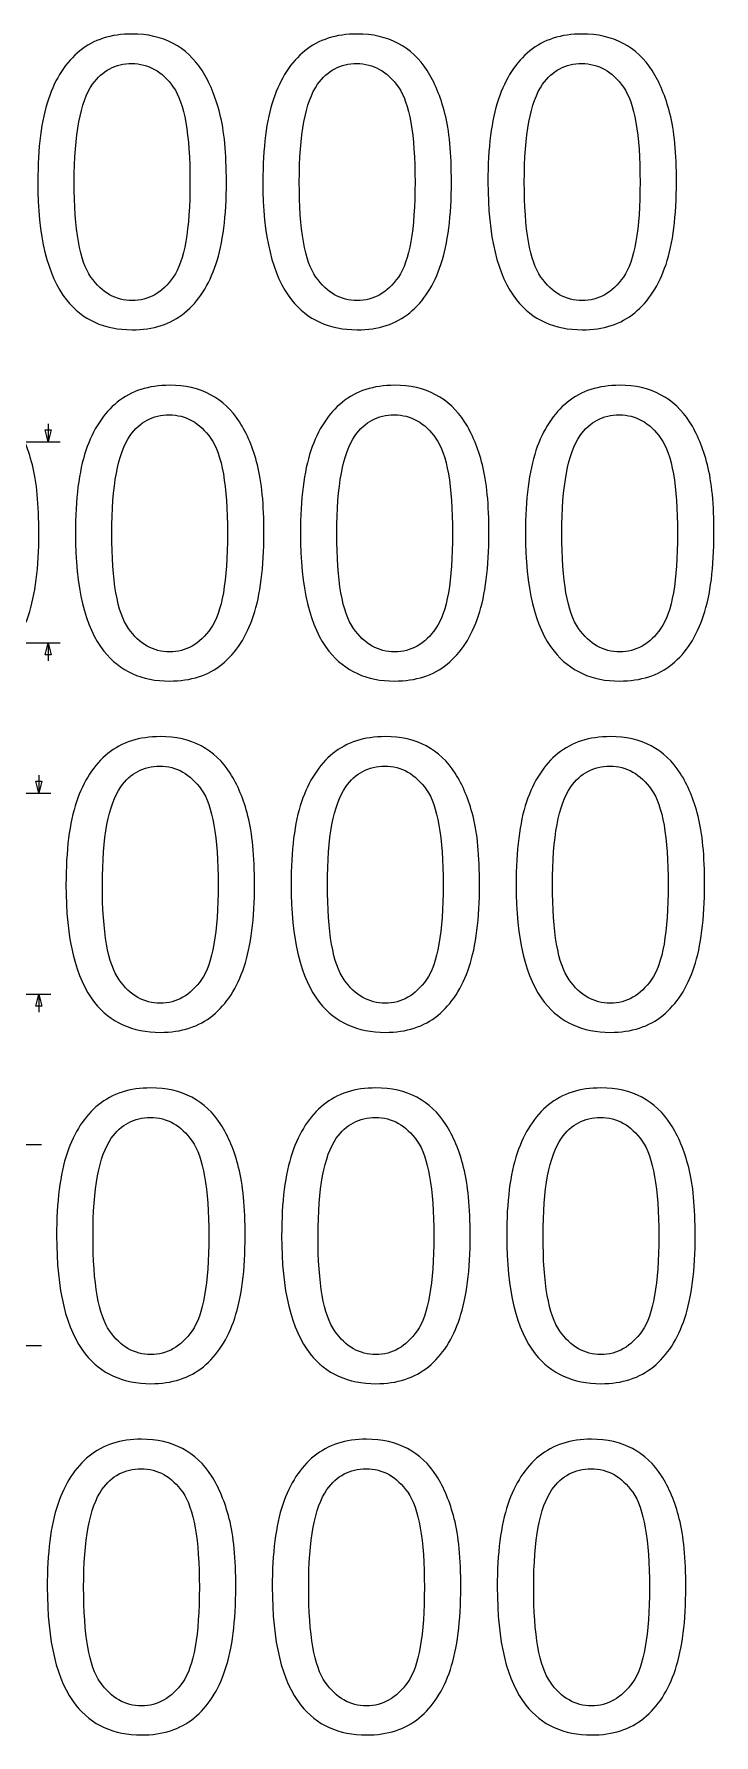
# Model space of a CAD drawing. Header units: centimetres. Extents: x -208 to 206, y -104 to 104.
# Drawn here: x -104.67 to -99.23, y -19.29 to -5.67 of the extents above; entities that cross this region are included whole.
import ezdxf

# ---------------------------------------------------------------- set-up
doc = ezdxf.new("R2010")
doc.units = ezdxf.units.CM
doc.header["$MEASUREMENT"] = 0
doc.layers.add('#Layer 1', color=7, linetype='Continuous')

msp = doc.modelspace()

# ---------------------------------------------------------------- linework, layer by layer
at = {"layer": '#Layer 1', "color": 8}
for points, knots in [([(-104.6437, -6.85567), (-104.6437, -6.58192), (-104.61562, -6.36054), (-104.55947, -6.19315), (-104.55947, -6.19315), (-104.50277, -6.02523), (-104.41908, -5.89618), (-104.30785, -5.80601), (-104.30785, -5.80601), (-104.19716, -5.71583), (-104.05731, -5.67102), (-103.88885, -5.67102), (-103.88885, -5.67102), (-103.76466, -5.67102), (-103.65559, -5.69586), (-103.5611, -5.74607), (-103.5611, -5.74607), (-103.46715, -5.79629), (-103.38939, -5.86864), (-103.32892, -5.96313), (-103.32892, -5.96313), (-103.26845, -6.05708), (-103.22093, -6.17209), (-103.18637, -6.30762), (-103.18637, -6.30762), (-103.15128, -6.44315), (-103.134, -6.62619), (-103.134, -6.85567), (-103.134, -6.85567), (-103.134, -7.12781), (-103.16207, -7.34811), (-103.21769, -7.51549), (-103.21769, -7.51549), (-103.2733, -7.68342), (-103.357, -7.81247), (-103.46823, -7.90318), (-103.46823, -7.90318), (-103.57892, -7.99389), (-103.7193, -8.03925), (-103.88885, -8.03925), (-103.88885, -8.03925), (-104.11185, -8.03925), (-104.28733, -7.95987), (-104.41476, -7.80059), (-104.41476, -7.80059), (-104.56757, -7.60621), (-104.6437, -7.29141), (-104.6437, -6.85567)], [0, 0, 0, 0, 0.07692308, 0.07692308, 0.07692308, 0.07692308, 0.15384615, 0.15384615, 0.15384615, 0.15384615, 0.23076923, 0.23076923, 0.23076923, 0.23076923, 0.30769231, 0.30769231, 0.30769231, 0.30769231, 0.38461538, 0.38461538, 0.38461538, 0.38461538, 0.46153846, 0.46153846, 0.46153846, 0.46153846, 0.53846154, 0.53846154, 0.53846154, 0.53846154, 0.61538462, 0.61538462, 0.61538462, 0.61538462, 0.69230769, 0.69230769, 0.69230769, 0.69230769, 0.76923077, 0.76923077, 0.76923077, 0.76923077, 0.84615385, 0.84615385, 0.84615385, 0.84615385, 1, 1, 1, 1]), ([(-102.84188, -6.85567), (-102.84188, -6.58192), (-102.8138, -6.36054), (-102.75765, -6.19315), (-102.75765, -6.19315), (-102.70095, -6.02523), (-102.61726, -5.89618), (-102.50603, -5.80601), (-102.50603, -5.80601), (-102.39534, -5.71583), (-102.25549, -5.67102), (-102.08703, -5.67102), (-102.08703, -5.67102), (-101.96284, -5.67102), (-101.85377, -5.69586), (-101.75928, -5.74607), (-101.75928, -5.74607), (-101.66533, -5.79629), (-101.58757, -5.86864), (-101.5271, -5.96313), (-101.5271, -5.96313), (-101.46663, -6.05708), (-101.41911, -6.17209), (-101.38455, -6.30762), (-101.38455, -6.30762), (-101.34946, -6.44315), (-101.33218, -6.62619), (-101.33218, -6.85567), (-101.33218, -6.85567), (-101.33218, -7.12781), (-101.36025, -7.34811), (-101.41587, -7.51549), (-101.41587, -7.51549), (-101.47148, -7.68342), (-101.55518, -7.81247), (-101.66641, -7.90318), (-101.66641, -7.90318), (-101.7771, -7.99389), (-101.91748, -8.03925), (-102.08703, -8.03925), (-102.08703, -8.03925), (-102.31003, -8.03925), (-102.48551, -7.95987), (-102.61294, -7.80059), (-102.61294, -7.80059), (-102.76575, -7.60621), (-102.84188, -7.29141), (-102.84188, -6.85567)], [0, 0, 0, 0, 0.07692308, 0.07692308, 0.07692308, 0.07692308, 0.15384615, 0.15384615, 0.15384615, 0.15384615, 0.23076923, 0.23076923, 0.23076923, 0.23076923, 0.30769231, 0.30769231, 0.30769231, 0.30769231, 0.38461538, 0.38461538, 0.38461538, 0.38461538, 0.46153846, 0.46153846, 0.46153846, 0.46153846, 0.53846154, 0.53846154, 0.53846154, 0.53846154, 0.61538462, 0.61538462, 0.61538462, 0.61538462, 0.69230769, 0.69230769, 0.69230769, 0.69230769, 0.76923077, 0.76923077, 0.76923077, 0.76923077, 0.84615385, 0.84615385, 0.84615385, 0.84615385, 1, 1, 1, 1]), ([(-101.04006, -6.85567), (-101.04006, -6.58192), (-101.01198, -6.36054), (-100.95583, -6.19315), (-100.95583, -6.19315), (-100.89913, -6.02523), (-100.81544, -5.89618), (-100.70421, -5.80601), (-100.70421, -5.80601), (-100.59352, -5.71583), (-100.45367, -5.67102), (-100.28521, -5.67102), (-100.28521, -5.67102), (-100.16102, -5.67102), (-100.05195, -5.69586), (-99.95746, -5.74607), (-99.95746, -5.74607), (-99.86351, -5.79629), (-99.78575, -5.86864), (-99.72528, -5.96313), (-99.72528, -5.96313), (-99.66481, -6.05708), (-99.61729, -6.17209), (-99.58273, -6.30762), (-99.58273, -6.30762), (-99.54764, -6.44315), (-99.53036, -6.62619), (-99.53036, -6.85567), (-99.53036, -6.85567), (-99.53036, -7.12781), (-99.55843, -7.34811), (-99.61405, -7.51549), (-99.61405, -7.51549), (-99.66966, -7.68342), (-99.75336, -7.81247), (-99.86459, -7.90318), (-99.86459, -7.90318), (-99.97528, -7.99389), (-100.11566, -8.03925), (-100.28521, -8.03925), (-100.28521, -8.03925), (-100.50821, -8.03925), (-100.68369, -7.95987), (-100.81112, -7.80059), (-100.81112, -7.80059), (-100.96393, -7.60621), (-101.04006, -7.29141), (-101.04006, -6.85567)], [0, 0, 0, 0, 0.07692308, 0.07692308, 0.07692308, 0.07692308, 0.15384615, 0.15384615, 0.15384615, 0.15384615, 0.23076923, 0.23076923, 0.23076923, 0.23076923, 0.30769231, 0.30769231, 0.30769231, 0.30769231, 0.38461538, 0.38461538, 0.38461538, 0.38461538, 0.46153846, 0.46153846, 0.46153846, 0.46153846, 0.53846154, 0.53846154, 0.53846154, 0.53846154, 0.61538462, 0.61538462, 0.61538462, 0.61538462, 0.69230769, 0.69230769, 0.69230769, 0.69230769, 0.76923077, 0.76923077, 0.76923077, 0.76923077, 0.84615385, 0.84615385, 0.84615385, 0.84615385, 1, 1, 1, 1]), ([(-104.35213, -6.85675), (-104.35213, -7.2385), (-104.30785, -7.49228), (-104.21876, -7.61754), (-104.21876, -7.61754), (-104.12967, -7.74335), (-104.01952, -7.80599), (-103.88885, -7.80599), (-103.88885, -7.80599), (-103.75818, -7.80599), (-103.64803, -7.74281), (-103.55894, -7.617), (-103.55894, -7.617), (-103.46985, -7.49066), (-103.42557, -7.23742), (-103.42557, -6.85675), (-103.42557, -6.85675), (-103.42557, -6.47501), (-103.46985, -6.22123), (-103.55894, -6.09596), (-103.55894, -6.09596), (-103.64749, -5.97015), (-103.75872, -5.90752), (-103.89209, -5.90752), (-103.89209, -5.90752), (-104.02276, -5.90752), (-104.12751, -5.96313), (-104.2058, -6.07382), (-104.2058, -6.07382), (-104.30353, -6.21475), (-104.35213, -6.47609), (-104.35213, -6.85675)], [0, 0, 0, 0, 0.11111111, 0.11111111, 0.11111111, 0.11111111, 0.22222222, 0.22222222, 0.22222222, 0.22222222, 0.33333333, 0.33333333, 0.33333333, 0.33333333, 0.44444444, 0.44444444, 0.44444444, 0.44444444, 0.55555556, 0.55555556, 0.55555556, 0.55555556, 0.66666667, 0.66666667, 0.66666667, 0.66666667, 0.77777778, 0.77777778, 0.77777778, 0.77777778, 1, 1, 1, 1]), ([(-102.55031, -6.85675), (-102.55031, -7.2385), (-102.50603, -7.49228), (-102.41694, -7.61754), (-102.41694, -7.61754), (-102.32785, -7.74335), (-102.2177, -7.80599), (-102.08703, -7.80599), (-102.08703, -7.80599), (-101.95636, -7.80599), (-101.84621, -7.74281), (-101.75712, -7.617), (-101.75712, -7.617), (-101.66803, -7.49066), (-101.62375, -7.23742), (-101.62375, -6.85675), (-101.62375, -6.85675), (-101.62375, -6.47501), (-101.66803, -6.22123), (-101.75712, -6.09596), (-101.75712, -6.09596), (-101.84567, -5.97015), (-101.9569, -5.90752), (-102.09027, -5.90752), (-102.09027, -5.90752), (-102.22094, -5.90752), (-102.32569, -5.96313), (-102.40398, -6.07382), (-102.40398, -6.07382), (-102.50171, -6.21475), (-102.55031, -6.47609), (-102.55031, -6.85675)], [0, 0, 0, 0, 0.11111111, 0.11111111, 0.11111111, 0.11111111, 0.22222222, 0.22222222, 0.22222222, 0.22222222, 0.33333333, 0.33333333, 0.33333333, 0.33333333, 0.44444444, 0.44444444, 0.44444444, 0.44444444, 0.55555556, 0.55555556, 0.55555556, 0.55555556, 0.66666667, 0.66666667, 0.66666667, 0.66666667, 0.77777778, 0.77777778, 0.77777778, 0.77777778, 1, 1, 1, 1]), ([(-100.74849, -6.85675), (-100.74849, -7.2385), (-100.70421, -7.49228), (-100.61512, -7.61754), (-100.61512, -7.61754), (-100.52603, -7.74335), (-100.41588, -7.80599), (-100.28521, -7.80599), (-100.28521, -7.80599), (-100.15454, -7.80599), (-100.04439, -7.74281), (-99.9553, -7.617), (-99.9553, -7.617), (-99.86621, -7.49066), (-99.82193, -7.23742), (-99.82193, -6.85675), (-99.82193, -6.85675), (-99.82193, -6.47501), (-99.86621, -6.22123), (-99.9553, -6.09596), (-99.9553, -6.09596), (-100.04385, -5.97015), (-100.15508, -5.90752), (-100.28845, -5.90752), (-100.28845, -5.90752), (-100.41912, -5.90752), (-100.52387, -5.96313), (-100.60216, -6.07382), (-100.60216, -6.07382), (-100.69989, -6.21475), (-100.74849, -6.47609), (-100.74849, -6.85675)], [0, 0, 0, 0, 0.11111111, 0.11111111, 0.11111111, 0.11111111, 0.22222222, 0.22222222, 0.22222222, 0.22222222, 0.33333333, 0.33333333, 0.33333333, 0.33333333, 0.44444444, 0.44444444, 0.44444444, 0.44444444, 0.55555556, 0.55555556, 0.55555556, 0.55555556, 0.66666667, 0.66666667, 0.66666667, 0.66666667, 0.77777778, 0.77777778, 0.77777778, 0.77777778, 1, 1, 1, 1]), ([(-106.14508, -9.66886), (-106.14508, -9.39511), (-106.117, -9.17373), (-106.06085, -9.00634), (-106.06085, -9.00634), (-106.00415, -8.83842), (-105.92046, -8.70937), (-105.80923, -8.6192), (-105.80923, -8.6192), (-105.69854, -8.52902), (-105.55869, -8.48421), (-105.39023, -8.48421), (-105.39023, -8.48421), (-105.26604, -8.48421), (-105.15697, -8.50905), (-105.06248, -8.55926), (-105.06248, -8.55926), (-104.96853, -8.60948), (-104.89077, -8.68183), (-104.8303, -8.77632), (-104.8303, -8.77632), (-104.76983, -8.87027), (-104.72231, -8.98528), (-104.68775, -9.12081), (-104.68775, -9.12081), (-104.65266, -9.25634), (-104.63538, -9.43938), (-104.63538, -9.66886), (-104.63538, -9.66886), (-104.63538, -9.941), (-104.66345, -10.1613), (-104.71907, -10.32868), (-104.71907, -10.32868), (-104.77468, -10.49661), (-104.85838, -10.62566), (-104.96961, -10.71637), (-104.96961, -10.71637), (-105.0803, -10.80708), (-105.22068, -10.85244), (-105.39023, -10.85244), (-105.39023, -10.85244), (-105.61323, -10.85244), (-105.78871, -10.77306), (-105.91614, -10.61378), (-105.91614, -10.61378), (-106.06895, -10.4194), (-106.14508, -10.1046), (-106.14508, -9.66886)], [0, 0, 0, 0, 0.07692308, 0.07692308, 0.07692308, 0.07692308, 0.15384615, 0.15384615, 0.15384615, 0.15384615, 0.23076923, 0.23076923, 0.23076923, 0.23076923, 0.30769231, 0.30769231, 0.30769231, 0.30769231, 0.38461538, 0.38461538, 0.38461538, 0.38461538, 0.46153846, 0.46153846, 0.46153846, 0.46153846, 0.53846154, 0.53846154, 0.53846154, 0.53846154, 0.61538462, 0.61538462, 0.61538462, 0.61538462, 0.69230769, 0.69230769, 0.69230769, 0.69230769, 0.76923077, 0.76923077, 0.76923077, 0.76923077, 0.84615385, 0.84615385, 0.84615385, 0.84615385, 1, 1, 1, 1]), ([(-104.34326, -9.66886), (-104.34326, -9.39511), (-104.31518, -9.17373), (-104.25903, -9.00634), (-104.25903, -9.00634), (-104.20233, -8.83842), (-104.11864, -8.70937), (-104.00741, -8.6192), (-104.00741, -8.6192), (-103.89672, -8.52902), (-103.75687, -8.48421), (-103.58841, -8.48421), (-103.58841, -8.48421), (-103.46422, -8.48421), (-103.35515, -8.50905), (-103.26066, -8.55926), (-103.26066, -8.55926), (-103.16671, -8.60948), (-103.08895, -8.68183), (-103.02848, -8.77632), (-103.02848, -8.77632), (-102.96801, -8.87027), (-102.92049, -8.98528), (-102.88593, -9.12081), (-102.88593, -9.12081), (-102.85084, -9.25634), (-102.83356, -9.43938), (-102.83356, -9.66886), (-102.83356, -9.66886), (-102.83356, -9.941), (-102.86163, -10.1613), (-102.91725, -10.32868), (-102.91725, -10.32868), (-102.97286, -10.49661), (-103.05656, -10.62566), (-103.16779, -10.71637), (-103.16779, -10.71637), (-103.27848, -10.80708), (-103.41886, -10.85244), (-103.58841, -10.85244), (-103.58841, -10.85244), (-103.81141, -10.85244), (-103.98689, -10.77306), (-104.11432, -10.61378), (-104.11432, -10.61378), (-104.26713, -10.4194), (-104.34326, -10.1046), (-104.34326, -9.66886)], [0, 0, 0, 0, 0.07692308, 0.07692308, 0.07692308, 0.07692308, 0.15384615, 0.15384615, 0.15384615, 0.15384615, 0.23076923, 0.23076923, 0.23076923, 0.23076923, 0.30769231, 0.30769231, 0.30769231, 0.30769231, 0.38461538, 0.38461538, 0.38461538, 0.38461538, 0.46153846, 0.46153846, 0.46153846, 0.46153846, 0.53846154, 0.53846154, 0.53846154, 0.53846154, 0.61538462, 0.61538462, 0.61538462, 0.61538462, 0.69230769, 0.69230769, 0.69230769, 0.69230769, 0.76923077, 0.76923077, 0.76923077, 0.76923077, 0.84615385, 0.84615385, 0.84615385, 0.84615385, 1, 1, 1, 1]), ([(-102.54144, -9.66886), (-102.54144, -9.39511), (-102.51336, -9.17373), (-102.45721, -9.00634), (-102.45721, -9.00634), (-102.40051, -8.83842), (-102.31682, -8.70937), (-102.20559, -8.6192), (-102.20559, -8.6192), (-102.0949, -8.52902), (-101.95505, -8.48421), (-101.78659, -8.48421), (-101.78659, -8.48421), (-101.6624, -8.48421), (-101.55333, -8.50905), (-101.45884, -8.55926), (-101.45884, -8.55926), (-101.36489, -8.60948), (-101.28713, -8.68183), (-101.22666, -8.77632), (-101.22666, -8.77632), (-101.16619, -8.87027), (-101.11867, -8.98528), (-101.08411, -9.12081), (-101.08411, -9.12081), (-101.04902, -9.25634), (-101.03174, -9.43938), (-101.03174, -9.66886), (-101.03174, -9.66886), (-101.03174, -9.941), (-101.05981, -10.1613), (-101.11543, -10.32868), (-101.11543, -10.32868), (-101.17104, -10.49661), (-101.25474, -10.62566), (-101.36597, -10.71637), (-101.36597, -10.71637), (-101.47666, -10.80708), (-101.61704, -10.85244), (-101.78659, -10.85244), (-101.78659, -10.85244), (-102.00959, -10.85244), (-102.18507, -10.77306), (-102.3125, -10.61378), (-102.3125, -10.61378), (-102.46531, -10.4194), (-102.54144, -10.1046), (-102.54144, -9.66886)], [0, 0, 0, 0, 0.07692308, 0.07692308, 0.07692308, 0.07692308, 0.15384615, 0.15384615, 0.15384615, 0.15384615, 0.23076923, 0.23076923, 0.23076923, 0.23076923, 0.30769231, 0.30769231, 0.30769231, 0.30769231, 0.38461538, 0.38461538, 0.38461538, 0.38461538, 0.46153846, 0.46153846, 0.46153846, 0.46153846, 0.53846154, 0.53846154, 0.53846154, 0.53846154, 0.61538462, 0.61538462, 0.61538462, 0.61538462, 0.69230769, 0.69230769, 0.69230769, 0.69230769, 0.76923077, 0.76923077, 0.76923077, 0.76923077, 0.84615385, 0.84615385, 0.84615385, 0.84615385, 1, 1, 1, 1]), ([(-100.73962, -9.66886), (-100.73962, -9.39511), (-100.71154, -9.17373), (-100.65539, -9.00634), (-100.65539, -9.00634), (-100.59869, -8.83842), (-100.515, -8.70937), (-100.40377, -8.6192), (-100.40377, -8.6192), (-100.29308, -8.52902), (-100.15323, -8.48421), (-99.98477, -8.48421), (-99.98477, -8.48421), (-99.86058, -8.48421), (-99.75151, -8.50905), (-99.65702, -8.55926), (-99.65702, -8.55926), (-99.56307, -8.60948), (-99.48531, -8.68183), (-99.42484, -8.77632), (-99.42484, -8.77632), (-99.36437, -8.87027), (-99.31685, -8.98528), (-99.28229, -9.12081), (-99.28229, -9.12081), (-99.2472, -9.25634), (-99.22992, -9.43938), (-99.22992, -9.66886), (-99.22992, -9.66886), (-99.22992, -9.941), (-99.25799, -10.1613), (-99.31361, -10.32868), (-99.31361, -10.32868), (-99.36922, -10.49661), (-99.45292, -10.62566), (-99.56415, -10.71637), (-99.56415, -10.71637), (-99.67484, -10.80708), (-99.81522, -10.85244), (-99.98477, -10.85244), (-99.98477, -10.85244), (-100.20777, -10.85244), (-100.38325, -10.77306), (-100.51068, -10.61378), (-100.51068, -10.61378), (-100.66349, -10.4194), (-100.73962, -10.1046), (-100.73962, -9.66886)], [0, 0, 0, 0, 0.07692308, 0.07692308, 0.07692308, 0.07692308, 0.15384615, 0.15384615, 0.15384615, 0.15384615, 0.23076923, 0.23076923, 0.23076923, 0.23076923, 0.30769231, 0.30769231, 0.30769231, 0.30769231, 0.38461538, 0.38461538, 0.38461538, 0.38461538, 0.46153846, 0.46153846, 0.46153846, 0.46153846, 0.53846154, 0.53846154, 0.53846154, 0.53846154, 0.61538462, 0.61538462, 0.61538462, 0.61538462, 0.69230769, 0.69230769, 0.69230769, 0.69230769, 0.76923077, 0.76923077, 0.76923077, 0.76923077, 0.84615385, 0.84615385, 0.84615385, 0.84615385, 1, 1, 1, 1]), ([(-104.56054, -8.93798), (-104.56054, -8.93798), (-104.53634, -8.84144), (-104.53634, -8.84144), (-104.53634, -8.84144), (-104.53634, -8.84144), (-104.58473, -8.84144), (-104.58473, -8.84144), (-104.58473, -8.84144), (-104.58473, -8.84144), (-104.56054, -8.93798), (-104.56054, -8.93798)], [0, 0, 0, 0, 0.25, 0.25, 0.25, 0.25, 0.5, 0.5, 0.5, 0.5, 1, 1, 1, 1]), ([(-104.05169, -9.66994), (-104.05169, -10.05169), (-104.00741, -10.30547), (-103.91832, -10.43073), (-103.91832, -10.43073), (-103.82923, -10.55654), (-103.71908, -10.61918), (-103.58841, -10.61918), (-103.58841, -10.61918), (-103.45774, -10.61918), (-103.34759, -10.556), (-103.2585, -10.43019), (-103.2585, -10.43019), (-103.16941, -10.30385), (-103.12513, -10.05061), (-103.12513, -9.66994), (-103.12513, -9.66994), (-103.12513, -9.2882), (-103.16941, -9.03442), (-103.2585, -8.90915), (-103.2585, -8.90915), (-103.34705, -8.78334), (-103.45828, -8.72071), (-103.59165, -8.72071), (-103.59165, -8.72071), (-103.72232, -8.72071), (-103.82707, -8.77632), (-103.90536, -8.88701), (-103.90536, -8.88701), (-104.00309, -9.02794), (-104.05169, -9.28928), (-104.05169, -9.66994)], [0, 0, 0, 0, 0.11111111, 0.11111111, 0.11111111, 0.11111111, 0.22222222, 0.22222222, 0.22222222, 0.22222222, 0.33333333, 0.33333333, 0.33333333, 0.33333333, 0.44444444, 0.44444444, 0.44444444, 0.44444444, 0.55555556, 0.55555556, 0.55555556, 0.55555556, 0.66666667, 0.66666667, 0.66666667, 0.66666667, 0.77777778, 0.77777778, 0.77777778, 0.77777778, 1, 1, 1, 1]), ([(-102.24987, -9.66994), (-102.24987, -10.05169), (-102.20559, -10.30547), (-102.1165, -10.43073), (-102.1165, -10.43073), (-102.02741, -10.55654), (-101.91726, -10.61918), (-101.78659, -10.61918), (-101.78659, -10.61918), (-101.65592, -10.61918), (-101.54577, -10.556), (-101.45668, -10.43019), (-101.45668, -10.43019), (-101.36759, -10.30385), (-101.32331, -10.05061), (-101.32331, -9.66994), (-101.32331, -9.66994), (-101.32331, -9.2882), (-101.36759, -9.03442), (-101.45668, -8.90915), (-101.45668, -8.90915), (-101.54523, -8.78334), (-101.65646, -8.72071), (-101.78983, -8.72071), (-101.78983, -8.72071), (-101.9205, -8.72071), (-102.02525, -8.77632), (-102.10354, -8.88701), (-102.10354, -8.88701), (-102.20127, -9.02794), (-102.24987, -9.28928), (-102.24987, -9.66994)], [0, 0, 0, 0, 0.11111111, 0.11111111, 0.11111111, 0.11111111, 0.22222222, 0.22222222, 0.22222222, 0.22222222, 0.33333333, 0.33333333, 0.33333333, 0.33333333, 0.44444444, 0.44444444, 0.44444444, 0.44444444, 0.55555556, 0.55555556, 0.55555556, 0.55555556, 0.66666667, 0.66666667, 0.66666667, 0.66666667, 0.77777778, 0.77777778, 0.77777778, 0.77777778, 1, 1, 1, 1]), ([(-100.44805, -9.66994), (-100.44805, -10.05169), (-100.40377, -10.30547), (-100.31468, -10.43073), (-100.31468, -10.43073), (-100.22559, -10.55654), (-100.11544, -10.61918), (-99.98477, -10.61918), (-99.98477, -10.61918), (-99.8541, -10.61918), (-99.74395, -10.556), (-99.65486, -10.43019), (-99.65486, -10.43019), (-99.56577, -10.30385), (-99.52149, -10.05061), (-99.52149, -9.66994), (-99.52149, -9.66994), (-99.52149, -9.2882), (-99.56577, -9.03442), (-99.65486, -8.90915), (-99.65486, -8.90915), (-99.74341, -8.78334), (-99.85464, -8.72071), (-99.98801, -8.72071), (-99.98801, -8.72071), (-100.11868, -8.72071), (-100.22343, -8.77632), (-100.30172, -8.88701), (-100.30172, -8.88701), (-100.39945, -9.02794), (-100.44805, -9.28928), (-100.44805, -9.66994)], [0, 0, 0, 0, 0.11111111, 0.11111111, 0.11111111, 0.11111111, 0.22222222, 0.22222222, 0.22222222, 0.22222222, 0.33333333, 0.33333333, 0.33333333, 0.33333333, 0.44444444, 0.44444444, 0.44444444, 0.44444444, 0.55555556, 0.55555556, 0.55555556, 0.55555556, 0.66666667, 0.66666667, 0.66666667, 0.66666667, 0.77777778, 0.77777778, 0.77777778, 0.77777778, 1, 1, 1, 1]), ([(-104.56054, -10.54563), (-104.56054, -10.54563), (-104.58473, -10.64195), (-104.58473, -10.64195), (-104.58473, -10.64195), (-104.58473, -10.64195), (-104.53634, -10.64195), (-104.53634, -10.64195), (-104.53634, -10.64195), (-104.53634, -10.64195), (-104.56054, -10.54563), (-104.56054, -10.54563)], [0, 0, 0, 0, 0.25, 0.25, 0.25, 0.25, 0.5, 0.5, 0.5, 0.5, 1, 1, 1, 1]), ([(-104.41841, -12.48213), (-104.41841, -12.20838), (-104.39033, -11.987), (-104.33418, -11.81961), (-104.33418, -11.81961), (-104.27748, -11.65169), (-104.19379, -11.52264), (-104.08256, -11.43247), (-104.08256, -11.43247), (-103.97187, -11.34229), (-103.83202, -11.29748), (-103.66356, -11.29748), (-103.66356, -11.29748), (-103.53937, -11.29748), (-103.4303, -11.32232), (-103.33581, -11.37253), (-103.33581, -11.37253), (-103.24186, -11.42275), (-103.1641, -11.4951), (-103.10363, -11.58959), (-103.10363, -11.58959), (-103.04316, -11.68354), (-102.99564, -11.79855), (-102.96108, -11.93408), (-102.96108, -11.93408), (-102.92599, -12.06961), (-102.90871, -12.25265), (-102.90871, -12.48213), (-102.90871, -12.48213), (-102.90871, -12.75427), (-102.93678, -12.97457), (-102.9924, -13.14195), (-102.9924, -13.14195), (-103.04801, -13.30988), (-103.13171, -13.43893), (-103.24294, -13.52964), (-103.24294, -13.52964), (-103.35363, -13.62035), (-103.49401, -13.66571), (-103.66356, -13.66571), (-103.66356, -13.66571), (-103.88656, -13.66571), (-104.06204, -13.58633), (-104.18947, -13.42705), (-104.18947, -13.42705), (-104.34228, -13.23267), (-104.41841, -12.91787), (-104.41841, -12.48213)], [0, 0, 0, 0, 0.07692308, 0.07692308, 0.07692308, 0.07692308, 0.15384615, 0.15384615, 0.15384615, 0.15384615, 0.23076923, 0.23076923, 0.23076923, 0.23076923, 0.30769231, 0.30769231, 0.30769231, 0.30769231, 0.38461538, 0.38461538, 0.38461538, 0.38461538, 0.46153846, 0.46153846, 0.46153846, 0.46153846, 0.53846154, 0.53846154, 0.53846154, 0.53846154, 0.61538462, 0.61538462, 0.61538462, 0.61538462, 0.69230769, 0.69230769, 0.69230769, 0.69230769, 0.76923077, 0.76923077, 0.76923077, 0.76923077, 0.84615385, 0.84615385, 0.84615385, 0.84615385, 1, 1, 1, 1]), ([(-102.61659, -12.48213), (-102.61659, -12.20838), (-102.58851, -11.987), (-102.53236, -11.81961), (-102.53236, -11.81961), (-102.47566, -11.65169), (-102.39197, -11.52264), (-102.28074, -11.43247), (-102.28074, -11.43247), (-102.17005, -11.34229), (-102.0302, -11.29748), (-101.86174, -11.29748), (-101.86174, -11.29748), (-101.73755, -11.29748), (-101.62848, -11.32232), (-101.53399, -11.37253), (-101.53399, -11.37253), (-101.44004, -11.42275), (-101.36228, -11.4951), (-101.30181, -11.58959), (-101.30181, -11.58959), (-101.24134, -11.68354), (-101.19382, -11.79855), (-101.15926, -11.93408), (-101.15926, -11.93408), (-101.12417, -12.06961), (-101.10689, -12.25265), (-101.10689, -12.48213), (-101.10689, -12.48213), (-101.10689, -12.75427), (-101.13496, -12.97457), (-101.19058, -13.14195), (-101.19058, -13.14195), (-101.24619, -13.30988), (-101.32989, -13.43893), (-101.44112, -13.52964), (-101.44112, -13.52964), (-101.55181, -13.62035), (-101.69219, -13.66571), (-101.86174, -13.66571), (-101.86174, -13.66571), (-102.08474, -13.66571), (-102.26022, -13.58633), (-102.38765, -13.42705), (-102.38765, -13.42705), (-102.54046, -13.23267), (-102.61659, -12.91787), (-102.61659, -12.48213)], [0, 0, 0, 0, 0.07692308, 0.07692308, 0.07692308, 0.07692308, 0.15384615, 0.15384615, 0.15384615, 0.15384615, 0.23076923, 0.23076923, 0.23076923, 0.23076923, 0.30769231, 0.30769231, 0.30769231, 0.30769231, 0.38461538, 0.38461538, 0.38461538, 0.38461538, 0.46153846, 0.46153846, 0.46153846, 0.46153846, 0.53846154, 0.53846154, 0.53846154, 0.53846154, 0.61538462, 0.61538462, 0.61538462, 0.61538462, 0.69230769, 0.69230769, 0.69230769, 0.69230769, 0.76923077, 0.76923077, 0.76923077, 0.76923077, 0.84615385, 0.84615385, 0.84615385, 0.84615385, 1, 1, 1, 1]), ([(-100.81477, -12.48213), (-100.81477, -12.20838), (-100.78669, -11.987), (-100.73054, -11.81961), (-100.73054, -11.81961), (-100.67384, -11.65169), (-100.59015, -11.52264), (-100.47892, -11.43247), (-100.47892, -11.43247), (-100.36823, -11.34229), (-100.22838, -11.29748), (-100.05992, -11.29748), (-100.05992, -11.29748), (-99.93573, -11.29748), (-99.82666, -11.32232), (-99.73217, -11.37253), (-99.73217, -11.37253), (-99.63822, -11.42275), (-99.56046, -11.4951), (-99.49999, -11.58959), (-99.49999, -11.58959), (-99.43952, -11.68354), (-99.392, -11.79855), (-99.35744, -11.93408), (-99.35744, -11.93408), (-99.32235, -12.06961), (-99.30507, -12.25265), (-99.30507, -12.48213), (-99.30507, -12.48213), (-99.30507, -12.75427), (-99.33314, -12.97457), (-99.38876, -13.14195), (-99.38876, -13.14195), (-99.44437, -13.30988), (-99.52807, -13.43893), (-99.6393, -13.52964), (-99.6393, -13.52964), (-99.74999, -13.62035), (-99.89037, -13.66571), (-100.05992, -13.66571), (-100.05992, -13.66571), (-100.28292, -13.66571), (-100.4584, -13.58633), (-100.58583, -13.42705), (-100.58583, -13.42705), (-100.73864, -13.23267), (-100.81477, -12.91787), (-100.81477, -12.48213)], [0, 0, 0, 0, 0.07692308, 0.07692308, 0.07692308, 0.07692308, 0.15384615, 0.15384615, 0.15384615, 0.15384615, 0.23076923, 0.23076923, 0.23076923, 0.23076923, 0.30769231, 0.30769231, 0.30769231, 0.30769231, 0.38461538, 0.38461538, 0.38461538, 0.38461538, 0.46153846, 0.46153846, 0.46153846, 0.46153846, 0.53846154, 0.53846154, 0.53846154, 0.53846154, 0.61538462, 0.61538462, 0.61538462, 0.61538462, 0.69230769, 0.69230769, 0.69230769, 0.69230769, 0.76923077, 0.76923077, 0.76923077, 0.76923077, 0.84615385, 0.84615385, 0.84615385, 0.84615385, 1, 1, 1, 1]), ([(-104.12684, -12.48321), (-104.12684, -12.86496), (-104.08256, -13.11874), (-103.99347, -13.244), (-103.99347, -13.244), (-103.90438, -13.36981), (-103.79423, -13.43245), (-103.66356, -13.43245), (-103.66356, -13.43245), (-103.53289, -13.43245), (-103.42274, -13.36927), (-103.33365, -13.24346), (-103.33365, -13.24346), (-103.24456, -13.11712), (-103.20028, -12.86388), (-103.20028, -12.48321), (-103.20028, -12.48321), (-103.20028, -12.10147), (-103.24456, -11.84769), (-103.33365, -11.72242), (-103.33365, -11.72242), (-103.4222, -11.59661), (-103.53343, -11.53398), (-103.6668, -11.53398), (-103.6668, -11.53398), (-103.79747, -11.53398), (-103.90222, -11.58959), (-103.98051, -11.70028), (-103.98051, -11.70028), (-104.07824, -11.84121), (-104.12684, -12.10255), (-104.12684, -12.48321)], [0, 0, 0, 0, 0.11111111, 0.11111111, 0.11111111, 0.11111111, 0.22222222, 0.22222222, 0.22222222, 0.22222222, 0.33333333, 0.33333333, 0.33333333, 0.33333333, 0.44444444, 0.44444444, 0.44444444, 0.44444444, 0.55555556, 0.55555556, 0.55555556, 0.55555556, 0.66666667, 0.66666667, 0.66666667, 0.66666667, 0.77777778, 0.77777778, 0.77777778, 0.77777778, 1, 1, 1, 1]), ([(-102.32502, -12.48321), (-102.32502, -12.86496), (-102.28074, -13.11874), (-102.19165, -13.244), (-102.19165, -13.244), (-102.10256, -13.36981), (-101.99241, -13.43245), (-101.86174, -13.43245), (-101.86174, -13.43245), (-101.73107, -13.43245), (-101.62092, -13.36927), (-101.53183, -13.24346), (-101.53183, -13.24346), (-101.44274, -13.11712), (-101.39846, -12.86388), (-101.39846, -12.48321), (-101.39846, -12.48321), (-101.39846, -12.10147), (-101.44274, -11.84769), (-101.53183, -11.72242), (-101.53183, -11.72242), (-101.62038, -11.59661), (-101.73161, -11.53398), (-101.86498, -11.53398), (-101.86498, -11.53398), (-101.99565, -11.53398), (-102.1004, -11.58959), (-102.17869, -11.70028), (-102.17869, -11.70028), (-102.27642, -11.84121), (-102.32502, -12.10255), (-102.32502, -12.48321)], [0, 0, 0, 0, 0.11111111, 0.11111111, 0.11111111, 0.11111111, 0.22222222, 0.22222222, 0.22222222, 0.22222222, 0.33333333, 0.33333333, 0.33333333, 0.33333333, 0.44444444, 0.44444444, 0.44444444, 0.44444444, 0.55555556, 0.55555556, 0.55555556, 0.55555556, 0.66666667, 0.66666667, 0.66666667, 0.66666667, 0.77777778, 0.77777778, 0.77777778, 0.77777778, 1, 1, 1, 1]), ([(-100.5232, -12.48321), (-100.5232, -12.86496), (-100.47892, -13.11874), (-100.38983, -13.244), (-100.38983, -13.244), (-100.30074, -13.36981), (-100.19059, -13.43245), (-100.05992, -13.43245), (-100.05992, -13.43245), (-99.92925, -13.43245), (-99.8191, -13.36927), (-99.73001, -13.24346), (-99.73001, -13.24346), (-99.64092, -13.11712), (-99.59664, -12.86388), (-99.59664, -12.48321), (-99.59664, -12.48321), (-99.59664, -12.10147), (-99.64092, -11.84769), (-99.73001, -11.72242), (-99.73001, -11.72242), (-99.81856, -11.59661), (-99.92979, -11.53398), (-100.06316, -11.53398), (-100.06316, -11.53398), (-100.19383, -11.53398), (-100.29858, -11.58959), (-100.37687, -11.70028), (-100.37687, -11.70028), (-100.4746, -11.84121), (-100.5232, -12.10255), (-100.5232, -12.48321)], [0, 0, 0, 0, 0.11111111, 0.11111111, 0.11111111, 0.11111111, 0.22222222, 0.22222222, 0.22222222, 0.22222222, 0.33333333, 0.33333333, 0.33333333, 0.33333333, 0.44444444, 0.44444444, 0.44444444, 0.44444444, 0.55555556, 0.55555556, 0.55555556, 0.55555556, 0.66666667, 0.66666667, 0.66666667, 0.66666667, 0.77777778, 0.77777778, 0.77777778, 0.77777778, 1, 1, 1, 1]), ([(-104.63558, -11.7512), (-104.63558, -11.7512), (-104.61161, -11.65488), (-104.61161, -11.65488), (-104.61161, -11.65488), (-104.61161, -11.65488), (-104.65977, -11.65488), (-104.65977, -11.65488), (-104.65977, -11.65488), (-104.65977, -11.65488), (-104.63558, -11.7512), (-104.63558, -11.7512)], [0, 0, 0, 0, 0.25, 0.25, 0.25, 0.25, 0.5, 0.5, 0.5, 0.5, 1, 1, 1, 1]), ([(-104.63558, -13.35884), (-104.63558, -13.35884), (-104.65977, -13.45516), (-104.65977, -13.45516), (-104.65977, -13.45516), (-104.65977, -13.45516), (-104.61161, -13.45516), (-104.61161, -13.45516), (-104.61161, -13.45516), (-104.61161, -13.45516), (-104.63558, -13.35884), (-104.63558, -13.35884)], [0, 0, 0, 0, 0.25, 0.25, 0.25, 0.25, 0.5, 0.5, 0.5, 0.5, 1, 1, 1, 1]), ([(-104.49348, -15.2954), (-104.49348, -15.02165), (-104.4654, -14.80027), (-104.40925, -14.63288), (-104.40925, -14.63288), (-104.35255, -14.46496), (-104.26886, -14.33591), (-104.15763, -14.24574), (-104.15763, -14.24574), (-104.04694, -14.15556), (-103.90709, -14.11075), (-103.73863, -14.11075), (-103.73863, -14.11075), (-103.61444, -14.11075), (-103.50537, -14.13559), (-103.41088, -14.1858), (-103.41088, -14.1858), (-103.31693, -14.23602), (-103.23917, -14.30837), (-103.1787, -14.40286), (-103.1787, -14.40286), (-103.11823, -14.49681), (-103.07071, -14.61182), (-103.03615, -14.74735), (-103.03615, -14.74735), (-103.00106, -14.88288), (-102.98378, -15.06592), (-102.98378, -15.2954), (-102.98378, -15.2954), (-102.98378, -15.56754), (-103.01185, -15.78784), (-103.06747, -15.95522), (-103.06747, -15.95522), (-103.12308, -16.12315), (-103.20678, -16.2522), (-103.31801, -16.34291), (-103.31801, -16.34291), (-103.4287, -16.43362), (-103.56908, -16.47898), (-103.73863, -16.47898), (-103.73863, -16.47898), (-103.96163, -16.47898), (-104.13711, -16.3996), (-104.26454, -16.24032), (-104.26454, -16.24032), (-104.41735, -16.04594), (-104.49348, -15.73114), (-104.49348, -15.2954)], [0, 0, 0, 0, 0.07692308, 0.07692308, 0.07692308, 0.07692308, 0.15384615, 0.15384615, 0.15384615, 0.15384615, 0.23076923, 0.23076923, 0.23076923, 0.23076923, 0.30769231, 0.30769231, 0.30769231, 0.30769231, 0.38461538, 0.38461538, 0.38461538, 0.38461538, 0.46153846, 0.46153846, 0.46153846, 0.46153846, 0.53846154, 0.53846154, 0.53846154, 0.53846154, 0.61538462, 0.61538462, 0.61538462, 0.61538462, 0.69230769, 0.69230769, 0.69230769, 0.69230769, 0.76923077, 0.76923077, 0.76923077, 0.76923077, 0.84615385, 0.84615385, 0.84615385, 0.84615385, 1, 1, 1, 1]), ([(-102.69166, -15.2954), (-102.69166, -15.02165), (-102.66358, -14.80027), (-102.60743, -14.63288), (-102.60743, -14.63288), (-102.55073, -14.46496), (-102.46704, -14.33591), (-102.35581, -14.24574), (-102.35581, -14.24574), (-102.24512, -14.15556), (-102.10527, -14.11075), (-101.93681, -14.11075), (-101.93681, -14.11075), (-101.81262, -14.11075), (-101.70355, -14.13559), (-101.60906, -14.1858), (-101.60906, -14.1858), (-101.51511, -14.23602), (-101.43735, -14.30837), (-101.37688, -14.40286), (-101.37688, -14.40286), (-101.31641, -14.49681), (-101.26889, -14.61182), (-101.23433, -14.74735), (-101.23433, -14.74735), (-101.19924, -14.88288), (-101.18196, -15.06592), (-101.18196, -15.2954), (-101.18196, -15.2954), (-101.18196, -15.56754), (-101.21003, -15.78784), (-101.26565, -15.95522), (-101.26565, -15.95522), (-101.32126, -16.12315), (-101.40496, -16.2522), (-101.51619, -16.34291), (-101.51619, -16.34291), (-101.62688, -16.43362), (-101.76726, -16.47898), (-101.93681, -16.47898), (-101.93681, -16.47898), (-102.15981, -16.47898), (-102.33529, -16.3996), (-102.46272, -16.24032), (-102.46272, -16.24032), (-102.61553, -16.04594), (-102.69166, -15.73114), (-102.69166, -15.2954)], [0, 0, 0, 0, 0.07692308, 0.07692308, 0.07692308, 0.07692308, 0.15384615, 0.15384615, 0.15384615, 0.15384615, 0.23076923, 0.23076923, 0.23076923, 0.23076923, 0.30769231, 0.30769231, 0.30769231, 0.30769231, 0.38461538, 0.38461538, 0.38461538, 0.38461538, 0.46153846, 0.46153846, 0.46153846, 0.46153846, 0.53846154, 0.53846154, 0.53846154, 0.53846154, 0.61538462, 0.61538462, 0.61538462, 0.61538462, 0.69230769, 0.69230769, 0.69230769, 0.69230769, 0.76923077, 0.76923077, 0.76923077, 0.76923077, 0.84615385, 0.84615385, 0.84615385, 0.84615385, 1, 1, 1, 1]), ([(-100.88984, -15.2954), (-100.88984, -15.02165), (-100.86176, -14.80027), (-100.80561, -14.63288), (-100.80561, -14.63288), (-100.74891, -14.46496), (-100.66522, -14.33591), (-100.55399, -14.24574), (-100.55399, -14.24574), (-100.4433, -14.15556), (-100.30345, -14.11075), (-100.13499, -14.11075), (-100.13499, -14.11075), (-100.0108, -14.11075), (-99.90173, -14.13559), (-99.80724, -14.1858), (-99.80724, -14.1858), (-99.71329, -14.23602), (-99.63553, -14.30837), (-99.57506, -14.40286), (-99.57506, -14.40286), (-99.51459, -14.49681), (-99.46707, -14.61182), (-99.43251, -14.74735), (-99.43251, -14.74735), (-99.39742, -14.88288), (-99.38014, -15.06592), (-99.38014, -15.2954), (-99.38014, -15.2954), (-99.38014, -15.56754), (-99.40821, -15.78784), (-99.46383, -15.95522), (-99.46383, -15.95522), (-99.51944, -16.12315), (-99.60314, -16.2522), (-99.71437, -16.34291), (-99.71437, -16.34291), (-99.82506, -16.43362), (-99.96544, -16.47898), (-100.13499, -16.47898), (-100.13499, -16.47898), (-100.35799, -16.47898), (-100.53347, -16.3996), (-100.6609, -16.24032), (-100.6609, -16.24032), (-100.81371, -16.04594), (-100.88984, -15.73114), (-100.88984, -15.2954)], [0, 0, 0, 0, 0.07692308, 0.07692308, 0.07692308, 0.07692308, 0.15384615, 0.15384615, 0.15384615, 0.15384615, 0.23076923, 0.23076923, 0.23076923, 0.23076923, 0.30769231, 0.30769231, 0.30769231, 0.30769231, 0.38461538, 0.38461538, 0.38461538, 0.38461538, 0.46153846, 0.46153846, 0.46153846, 0.46153846, 0.53846154, 0.53846154, 0.53846154, 0.53846154, 0.61538462, 0.61538462, 0.61538462, 0.61538462, 0.69230769, 0.69230769, 0.69230769, 0.69230769, 0.76923077, 0.76923077, 0.76923077, 0.76923077, 0.84615385, 0.84615385, 0.84615385, 0.84615385, 1, 1, 1, 1]), ([(-104.20191, -15.29648), (-104.20191, -15.67823), (-104.15763, -15.93201), (-104.06854, -16.05727), (-104.06854, -16.05727), (-103.97945, -16.18308), (-103.8693, -16.24572), (-103.73863, -16.24572), (-103.73863, -16.24572), (-103.60796, -16.24572), (-103.49781, -16.18254), (-103.40872, -16.05673), (-103.40872, -16.05673), (-103.31963, -15.93039), (-103.27535, -15.67715), (-103.27535, -15.29648), (-103.27535, -15.29648), (-103.27535, -14.91474), (-103.31963, -14.66096), (-103.40872, -14.53569), (-103.40872, -14.53569), (-103.49727, -14.40988), (-103.6085, -14.34725), (-103.74187, -14.34725), (-103.74187, -14.34725), (-103.87254, -14.34725), (-103.97729, -14.40286), (-104.05558, -14.51355), (-104.05558, -14.51355), (-104.15331, -14.65448), (-104.20191, -14.91582), (-104.20191, -15.29648)], [0, 0, 0, 0, 0.11111111, 0.11111111, 0.11111111, 0.11111111, 0.22222222, 0.22222222, 0.22222222, 0.22222222, 0.33333333, 0.33333333, 0.33333333, 0.33333333, 0.44444444, 0.44444444, 0.44444444, 0.44444444, 0.55555556, 0.55555556, 0.55555556, 0.55555556, 0.66666667, 0.66666667, 0.66666667, 0.66666667, 0.77777778, 0.77777778, 0.77777778, 0.77777778, 1, 1, 1, 1]), ([(-102.40009, -15.29648), (-102.40009, -15.67823), (-102.35581, -15.93201), (-102.26672, -16.05727), (-102.26672, -16.05727), (-102.17763, -16.18308), (-102.06748, -16.24572), (-101.93681, -16.24572), (-101.93681, -16.24572), (-101.80614, -16.24572), (-101.69599, -16.18254), (-101.6069, -16.05673), (-101.6069, -16.05673), (-101.51781, -15.93039), (-101.47353, -15.67715), (-101.47353, -15.29648), (-101.47353, -15.29648), (-101.47353, -14.91474), (-101.51781, -14.66096), (-101.6069, -14.53569), (-101.6069, -14.53569), (-101.69545, -14.40988), (-101.80668, -14.34725), (-101.94005, -14.34725), (-101.94005, -14.34725), (-102.07072, -14.34725), (-102.17547, -14.40286), (-102.25376, -14.51355), (-102.25376, -14.51355), (-102.35149, -14.65448), (-102.40009, -14.91582), (-102.40009, -15.29648)], [0, 0, 0, 0, 0.11111111, 0.11111111, 0.11111111, 0.11111111, 0.22222222, 0.22222222, 0.22222222, 0.22222222, 0.33333333, 0.33333333, 0.33333333, 0.33333333, 0.44444444, 0.44444444, 0.44444444, 0.44444444, 0.55555556, 0.55555556, 0.55555556, 0.55555556, 0.66666667, 0.66666667, 0.66666667, 0.66666667, 0.77777778, 0.77777778, 0.77777778, 0.77777778, 1, 1, 1, 1]), ([(-100.59827, -15.29648), (-100.59827, -15.67823), (-100.55399, -15.93201), (-100.4649, -16.05727), (-100.4649, -16.05727), (-100.37581, -16.18308), (-100.26566, -16.24572), (-100.13499, -16.24572), (-100.13499, -16.24572), (-100.00432, -16.24572), (-99.89417, -16.18254), (-99.80508, -16.05673), (-99.80508, -16.05673), (-99.71599, -15.93039), (-99.67171, -15.67715), (-99.67171, -15.29648), (-99.67171, -15.29648), (-99.67171, -14.91474), (-99.71599, -14.66096), (-99.80508, -14.53569), (-99.80508, -14.53569), (-99.89363, -14.40988), (-100.00486, -14.34725), (-100.13823, -14.34725), (-100.13823, -14.34725), (-100.2689, -14.34725), (-100.37365, -14.40286), (-100.45194, -14.51355), (-100.45194, -14.51355), (-100.54967, -14.65448), (-100.59827, -14.91582), (-100.59827, -15.29648)], [0, 0, 0, 0, 0.11111111, 0.11111111, 0.11111111, 0.11111111, 0.22222222, 0.22222222, 0.22222222, 0.22222222, 0.33333333, 0.33333333, 0.33333333, 0.33333333, 0.44444444, 0.44444444, 0.44444444, 0.44444444, 0.55555556, 0.55555556, 0.55555556, 0.55555556, 0.66666667, 0.66666667, 0.66666667, 0.66666667, 0.77777778, 0.77777778, 0.77777778, 0.77777778, 1, 1, 1, 1]), ([(-104.56863, -18.10867), (-104.56863, -17.83492), (-104.54055, -17.61354), (-104.4844, -17.44615), (-104.4844, -17.44615), (-104.4277, -17.27823), (-104.34401, -17.14918), (-104.23278, -17.05901), (-104.23278, -17.05901), (-104.12209, -16.96883), (-103.98224, -16.92402), (-103.81378, -16.92402), (-103.81378, -16.92402), (-103.68959, -16.92402), (-103.58052, -16.94886), (-103.48603, -16.99907), (-103.48603, -16.99907), (-103.39208, -17.04929), (-103.31432, -17.12164), (-103.25385, -17.21613), (-103.25385, -17.21613), (-103.19338, -17.31008), (-103.14586, -17.42509), (-103.1113, -17.56062), (-103.1113, -17.56062), (-103.07621, -17.69615), (-103.05893, -17.87919), (-103.05893, -18.10867), (-103.05893, -18.10867), (-103.05893, -18.38081), (-103.087, -18.60111), (-103.14262, -18.76849), (-103.14262, -18.76849), (-103.19823, -18.93642), (-103.28193, -19.06547), (-103.39316, -19.15618), (-103.39316, -19.15618), (-103.50385, -19.24689), (-103.64423, -19.29225), (-103.81378, -19.29225), (-103.81378, -19.29225), (-104.03678, -19.29225), (-104.21226, -19.21287), (-104.33969, -19.05359), (-104.33969, -19.05359), (-104.4925, -18.85921), (-104.56863, -18.54441), (-104.56863, -18.10867)], [0, 0, 0, 0, 0.07692308, 0.07692308, 0.07692308, 0.07692308, 0.15384615, 0.15384615, 0.15384615, 0.15384615, 0.23076923, 0.23076923, 0.23076923, 0.23076923, 0.30769231, 0.30769231, 0.30769231, 0.30769231, 0.38461538, 0.38461538, 0.38461538, 0.38461538, 0.46153846, 0.46153846, 0.46153846, 0.46153846, 0.53846154, 0.53846154, 0.53846154, 0.53846154, 0.61538462, 0.61538462, 0.61538462, 0.61538462, 0.69230769, 0.69230769, 0.69230769, 0.69230769, 0.76923077, 0.76923077, 0.76923077, 0.76923077, 0.84615385, 0.84615385, 0.84615385, 0.84615385, 1, 1, 1, 1]), ([(-102.76681, -18.10867), (-102.76681, -17.83492), (-102.73873, -17.61354), (-102.68258, -17.44615), (-102.68258, -17.44615), (-102.62588, -17.27823), (-102.54219, -17.14918), (-102.43096, -17.05901), (-102.43096, -17.05901), (-102.32027, -16.96883), (-102.18042, -16.92402), (-102.01196, -16.92402), (-102.01196, -16.92402), (-101.88777, -16.92402), (-101.7787, -16.94886), (-101.68421, -16.99907), (-101.68421, -16.99907), (-101.59026, -17.04929), (-101.5125, -17.12164), (-101.45203, -17.21613), (-101.45203, -17.21613), (-101.39156, -17.31008), (-101.34404, -17.42509), (-101.30948, -17.56062), (-101.30948, -17.56062), (-101.27439, -17.69615), (-101.25711, -17.87919), (-101.25711, -18.10867), (-101.25711, -18.10867), (-101.25711, -18.38081), (-101.28518, -18.60111), (-101.3408, -18.76849), (-101.3408, -18.76849), (-101.39641, -18.93642), (-101.48011, -19.06547), (-101.59134, -19.15618), (-101.59134, -19.15618), (-101.70203, -19.24689), (-101.84241, -19.29225), (-102.01196, -19.29225), (-102.01196, -19.29225), (-102.23496, -19.29225), (-102.41044, -19.21287), (-102.53787, -19.05359), (-102.53787, -19.05359), (-102.69068, -18.85921), (-102.76681, -18.54441), (-102.76681, -18.10867)], [0, 0, 0, 0, 0.07692308, 0.07692308, 0.07692308, 0.07692308, 0.15384615, 0.15384615, 0.15384615, 0.15384615, 0.23076923, 0.23076923, 0.23076923, 0.23076923, 0.30769231, 0.30769231, 0.30769231, 0.30769231, 0.38461538, 0.38461538, 0.38461538, 0.38461538, 0.46153846, 0.46153846, 0.46153846, 0.46153846, 0.53846154, 0.53846154, 0.53846154, 0.53846154, 0.61538462, 0.61538462, 0.61538462, 0.61538462, 0.69230769, 0.69230769, 0.69230769, 0.69230769, 0.76923077, 0.76923077, 0.76923077, 0.76923077, 0.84615385, 0.84615385, 0.84615385, 0.84615385, 1, 1, 1, 1]), ([(-100.96499, -18.10867), (-100.96499, -17.83492), (-100.93691, -17.61354), (-100.88076, -17.44615), (-100.88076, -17.44615), (-100.82406, -17.27823), (-100.74037, -17.14918), (-100.62914, -17.05901), (-100.62914, -17.05901), (-100.51845, -16.96883), (-100.3786, -16.92402), (-100.21014, -16.92402), (-100.21014, -16.92402), (-100.08595, -16.92402), (-99.97688, -16.94886), (-99.88239, -16.99907), (-99.88239, -16.99907), (-99.78844, -17.04929), (-99.71068, -17.12164), (-99.65021, -17.21613), (-99.65021, -17.21613), (-99.58974, -17.31008), (-99.54222, -17.42509), (-99.50766, -17.56062), (-99.50766, -17.56062), (-99.47257, -17.69615), (-99.45529, -17.87919), (-99.45529, -18.10867), (-99.45529, -18.10867), (-99.45529, -18.38081), (-99.48336, -18.60111), (-99.53898, -18.76849), (-99.53898, -18.76849), (-99.59459, -18.93642), (-99.67829, -19.06547), (-99.78952, -19.15618), (-99.78952, -19.15618), (-99.90021, -19.24689), (-100.04059, -19.29225), (-100.21014, -19.29225), (-100.21014, -19.29225), (-100.43314, -19.29225), (-100.60862, -19.21287), (-100.73605, -19.05359), (-100.73605, -19.05359), (-100.88886, -18.85921), (-100.96499, -18.54441), (-100.96499, -18.10867)], [0, 0, 0, 0, 0.07692308, 0.07692308, 0.07692308, 0.07692308, 0.15384615, 0.15384615, 0.15384615, 0.15384615, 0.23076923, 0.23076923, 0.23076923, 0.23076923, 0.30769231, 0.30769231, 0.30769231, 0.30769231, 0.38461538, 0.38461538, 0.38461538, 0.38461538, 0.46153846, 0.46153846, 0.46153846, 0.46153846, 0.53846154, 0.53846154, 0.53846154, 0.53846154, 0.61538462, 0.61538462, 0.61538462, 0.61538462, 0.69230769, 0.69230769, 0.69230769, 0.69230769, 0.76923077, 0.76923077, 0.76923077, 0.76923077, 0.84615385, 0.84615385, 0.84615385, 0.84615385, 1, 1, 1, 1]), ([(-104.27706, -18.10975), (-104.27706, -18.4915), (-104.23278, -18.74528), (-104.14369, -18.87054), (-104.14369, -18.87054), (-104.0546, -18.99635), (-103.94445, -19.05899), (-103.81378, -19.05899), (-103.81378, -19.05899), (-103.68311, -19.05899), (-103.57296, -18.99581), (-103.48387, -18.87), (-103.48387, -18.87), (-103.39478, -18.74366), (-103.3505, -18.49042), (-103.3505, -18.10975), (-103.3505, -18.10975), (-103.3505, -17.72801), (-103.39478, -17.47423), (-103.48387, -17.34896), (-103.48387, -17.34896), (-103.57242, -17.22315), (-103.68365, -17.16052), (-103.81702, -17.16052), (-103.81702, -17.16052), (-103.94769, -17.16052), (-104.05244, -17.21613), (-104.13073, -17.32682), (-104.13073, -17.32682), (-104.22846, -17.46775), (-104.27706, -17.72909), (-104.27706, -18.10975)], [0, 0, 0, 0, 0.11111111, 0.11111111, 0.11111111, 0.11111111, 0.22222222, 0.22222222, 0.22222222, 0.22222222, 0.33333333, 0.33333333, 0.33333333, 0.33333333, 0.44444444, 0.44444444, 0.44444444, 0.44444444, 0.55555556, 0.55555556, 0.55555556, 0.55555556, 0.66666667, 0.66666667, 0.66666667, 0.66666667, 0.77777778, 0.77777778, 0.77777778, 0.77777778, 1, 1, 1, 1]), ([(-102.47524, -18.10975), (-102.47524, -18.4915), (-102.43096, -18.74528), (-102.34187, -18.87054), (-102.34187, -18.87054), (-102.25278, -18.99635), (-102.14263, -19.05899), (-102.01196, -19.05899), (-102.01196, -19.05899), (-101.88129, -19.05899), (-101.77114, -18.99581), (-101.68205, -18.87), (-101.68205, -18.87), (-101.59296, -18.74366), (-101.54868, -18.49042), (-101.54868, -18.10975), (-101.54868, -18.10975), (-101.54868, -17.72801), (-101.59296, -17.47423), (-101.68205, -17.34896), (-101.68205, -17.34896), (-101.7706, -17.22315), (-101.88183, -17.16052), (-102.0152, -17.16052), (-102.0152, -17.16052), (-102.14587, -17.16052), (-102.25062, -17.21613), (-102.32891, -17.32682), (-102.32891, -17.32682), (-102.42664, -17.46775), (-102.47524, -17.72909), (-102.47524, -18.10975)], [0, 0, 0, 0, 0.11111111, 0.11111111, 0.11111111, 0.11111111, 0.22222222, 0.22222222, 0.22222222, 0.22222222, 0.33333333, 0.33333333, 0.33333333, 0.33333333, 0.44444444, 0.44444444, 0.44444444, 0.44444444, 0.55555556, 0.55555556, 0.55555556, 0.55555556, 0.66666667, 0.66666667, 0.66666667, 0.66666667, 0.77777778, 0.77777778, 0.77777778, 0.77777778, 1, 1, 1, 1]), ([(-100.67342, -18.10975), (-100.67342, -18.4915), (-100.62914, -18.74528), (-100.54005, -18.87054), (-100.54005, -18.87054), (-100.45096, -18.99635), (-100.34081, -19.05899), (-100.21014, -19.05899), (-100.21014, -19.05899), (-100.07947, -19.05899), (-99.96932, -18.99581), (-99.88023, -18.87), (-99.88023, -18.87), (-99.79114, -18.74366), (-99.74686, -18.49042), (-99.74686, -18.10975), (-99.74686, -18.10975), (-99.74686, -17.72801), (-99.79114, -17.47423), (-99.88023, -17.34896), (-99.88023, -17.34896), (-99.96878, -17.22315), (-100.08001, -17.16052), (-100.21338, -17.16052), (-100.21338, -17.16052), (-100.34405, -17.16052), (-100.4488, -17.21613), (-100.52709, -17.32682), (-100.52709, -17.32682), (-100.62482, -17.46775), (-100.67342, -17.72909), (-100.67342, -18.10975)], [0, 0, 0, 0, 0.11111111, 0.11111111, 0.11111111, 0.11111111, 0.22222222, 0.22222222, 0.22222222, 0.22222222, 0.33333333, 0.33333333, 0.33333333, 0.33333333, 0.44444444, 0.44444444, 0.44444444, 0.44444444, 0.55555556, 0.55555556, 0.55555556, 0.55555556, 0.66666667, 0.66666667, 0.66666667, 0.66666667, 0.77777778, 0.77777778, 0.77777778, 0.77777778, 1, 1, 1, 1])]:
    msp.add_open_spline(points, degree=3, knots=knots, dxfattribs=at)
at = {"layer": '#Layer 1', "color": 8, "lineweight": 9}
for points in [[(-104.56054, -8.79328), (-104.56054, -8.79328), (-104.56054, -8.93798), (-104.56054, -8.93798)], [(-109.98335, -8.93798), (-109.98335, -8.93798), (-104.46399, -8.93798), (-104.46399, -8.93798)], [(-108.99708, -10.54563), (-108.99708, -10.54563), (-104.46399, -10.54563), (-104.46399, -10.54563)], [(-104.56054, -10.54563), (-104.56054, -10.54563), (-104.56054, -10.69033), (-104.56054, -10.69033)], [(-104.63558, -11.60649), (-104.63558, -11.60649), (-104.63558, -11.7512), (-104.63558, -11.7512)], [(-108.99708, -11.7512), (-108.99708, -11.7512), (-104.53926, -11.7512), (-104.53926, -11.7512)], [(-108.01081, -13.35884), (-108.01081, -13.35884), (-104.53926, -13.35884), (-104.53926, -13.35884)], [(-104.63558, -13.35884), (-104.63558, -13.35884), (-104.63558, -13.50355), (-104.63558, -13.50355)], [(-108.01081, -14.56441), (-108.01081, -14.56441), (-104.6143, -14.56441), (-104.6143, -14.56441)], [(-107.02454, -16.17206), (-107.02454, -16.17206), (-104.6143, -16.17206), (-104.6143, -16.17206)]]:
    msp.add_open_spline(points, degree=3, dxfattribs=at)

doc.saveas('drawing.dxf')
